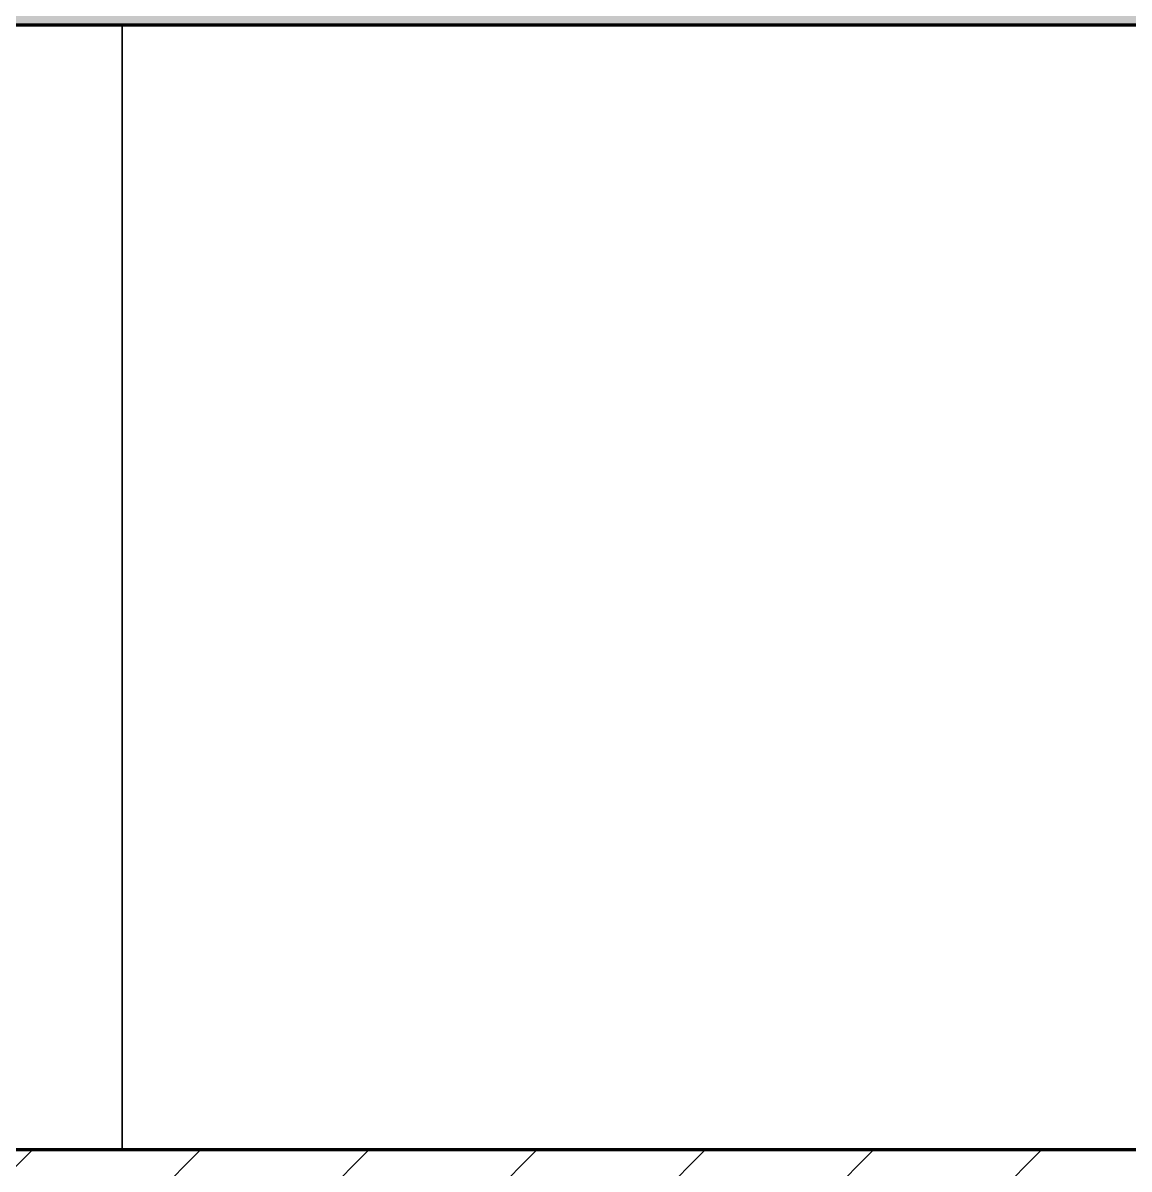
# Model space of a CAD drawing. Header units: millimetres. Extents: x -794868 to -715506, y -16735 to 22434.
# Drawn here: x -728897 to -727781, y 8124 to 9281 of the extents above; entities that cross this region are included whole.
import ezdxf

# ---------------------------------------------------------------- set-up
doc = ezdxf.new("R2010")
doc.units = ezdxf.units.MM
for name, color, linetype, lineweight in [('A-FLOR-E', 2, 'Continuous', 35), ('A-WALL', 5, 'Continuous', 35), ('A-WALL-PATT', 1, 'Continuous', 35), ('WALL-E', 2, 'Continuous', 35)]:
    doc.layers.add(name, color=color, linetype=linetype, lineweight=lineweight)

msp = doc.modelspace()

# ---------------------------------------------------------------- hatches: boundary and pattern name
at = {"layer": 'A-WALL-PATT', "lineweight": 9}
h = msp.add_hatch(dxfattribs=at)
h.set_pattern_fill('FP_1', color=256, style=0, pattern_type=2)
h.set_pattern_definition([(50, (0, 0), (728.7365, -63.7558), [76.2, -838.2]), (355, (0, 0), (-140.9716, 764.2276), [60.96, -670.56]), (100.451, (60.7, -5.3), (587.77, 700.46675), [64.76, -712.36]), (46.184, (0, 203.2), (1084.3162, -168.171), [114.3, -1257.3]), (96.636, (90.4, 189.2), (949.6099, 989.7098), [97.14, -1068.54]), (351.184, (0, 203.2), (949.6206, 989.7012), [91.44, -1005.84]), (21, (101.6, 152.4), (606.45787, -409.06057), [76.2, -838.2]), (326, (101.6, 152.4), (247.20834, 736.7529), [60.96, -670.56]), (71.451, (152.14, 118.3), (853.66825, 327.6855), [64.76, -712.36]), (37.5, (0, 0), (12.35469, 338.22012), [33.528, -628.904, 33.528, -647.192, -673.1]), (37.5, (0, 0), (12.35469, 338.22012), [-1343.152, 33.528, -639.572]), (7.5, (0, 0), (267.27887, 400.72213), [33.528, -354.584, 33.528, -613.664, -256.54]), (7.5, (0, 0), (267.27887, 400.72213), [-1035.304, 33.528, -223.012]), (327.5, (-226.57, 0), (542.36333, -22.91534), [33.528, -220.472, 33.528, -758.952, -1051.56]), (327.5, (-226.57, 0), (542.36333, -22.91534), [-1046.48, 33.528, -1018.032]), (317.5, (-328.17, 0), (592.51696, 101.7071), [33.528, -296.672, 33.528, -492.76, -746.76]), (317.5, (-328.17, 0), (592.51696, 101.7071), [-856.488, 33.528, -713.232])])
h.paths.add_polyline_path([(-743522.4, 9279), (-720978.4, 9279), (-720978.4, 10779), (-743522.4, 10779)])
h = msp.add_hatch(dxfattribs=at)
h.set_pattern_fill('FP_2', color=256, style=0, pattern_type=2)
h.set_pattern_definition([(45, (0, 0), (-84.852814, 84.852814), [])])
h.paths.add_polyline_path([(-726702, 7944), (-726702, 8144), (-745929, 8144), (-745929, 7944), (-741941.2, 7944), (-741939, 7949), (-741927.9, 7944), (-737141.2, 7944), (-737139, 7949), (-737127.9, 7944), (-727494.5, 7944)])

# ---------------------------------------------------------------- linework, layer by layer
at = {"layer": 'A-FLOR-E'}
for p, q in [((-728797.4, 8144), (-728797.4, 9279)), ((-728797.4, 9279), (-720978.4, 9279)), ((-720978.4, 9279), (-728797.4, 9279)), ((-728797.4, 9279), (-728797.4, 8144))]:
    msp.add_line(p, q, dxfattribs=at)
at = {"layer": 'A-WALL', "color": 7, "lineweight": 70}
for p, q in [((-720978.4, 9279), (-743522.4, 9279)), ((-735982.4, 8144), (-726702, 8144))]:
    msp.add_line(p, q, dxfattribs=at)
at = {"layer": 'WALL-E'}
for p, q in [((-743521.2, 9279), (-720978.4, 9279)), ((-720978.4, 9279), (-743521.2, 9279))]:
    msp.add_line(p, q, dxfattribs=at)

doc.saveas('drawing.dxf')
